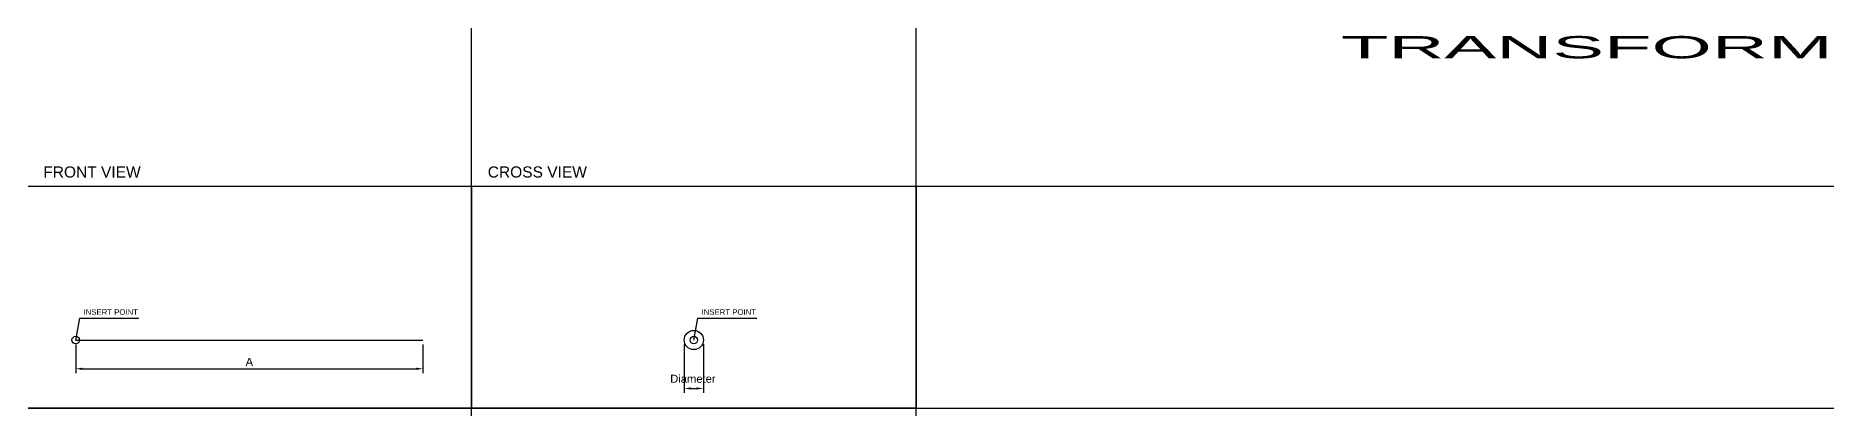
# Paper-space layout 'Layout1' of a CAD drawing. Header units: millimetres. Extents: x 1696 to 8223, y -288 to 1669.
# Drawn here: x 2427 to 3232, y 730 to 898 of the extents above; entities that cross this region are included whole.
import ezdxf

# ---------------------------------------------------------------- set-up
doc = ezdxf.new("R2010")
doc.units = ezdxf.units.MM
doc.header["$LTSCALE"] = 15
doc.layers.get('DEFPOINTS').update_dxf_attribs({"color": 251})
for name, color, linetype in [('1', 1, 'Continuous'), ('2', 2, 'Continuous'), ('3', 3, 'Continuous'), ('6', 6, 'Continuous'), ('Hatch', 251, 'Continuous')]:
    doc.layers.add(name, color=color, linetype=linetype)
doc.styles.add('HOA', font='Vharial.ttf')
doc.styles.add('thuong', font='Vnarial.ttf')
doc.dimstyles.new('D1', dxfattribs={"dimtxt": 1.8, "dimasz": 1.5, "dimexe": 1, "dimexo": 1, "dimgap": 0.65, "dimtad": 1, "dimtoh": 1, "dimdec": 4, "dimzin": 12, "dimdsep": 46, "dimtxsty": 'thuong', "dimcen": 0.5, "dimclrd": 251, "dimclre": 251, "dimclrt": 4, "dimaunit": 1, "dimadec": 0, "dimazin": 3, "dimtfac": 1, "dimtdec": 4, "dimtofl": 0, "dimtmove": 2, "dimatfit": 3, "dimfxl": 1, "dimtolj": 1, "dimtzin": 12, "dimarcsym": 2})
doc.dimstyles.new('D2', dxfattribs={"dimscale": 2, "dimtxt": 1.8, "dimasz": 1.5, "dimexe": 1, "dimexo": 1, "dimgap": 0.65, "dimtad": 1, "dimtoh": 1, "dimdec": 4, "dimzin": 12, "dimdsep": 46, "dimtxsty": 'thuong', "dimcen": 0.5, "dimclrd": 251, "dimclre": 251, "dimclrt": 4, "dimaunit": 1, "dimadec": 0, "dimazin": 3, "dimtfac": 1, "dimtdec": 4, "dimtofl": 0, "dimtmove": 2, "dimatfit": 3, "dimfxl": 1, "dimtolj": 1, "dimtzin": 12, "dimarcsym": 2})

# ---------------------------------------------------------------- blocks, each defined once
blk = doc.blocks.new('*D4')
at = {"layer": '6', "color": 251, "lineweight": -2}
for p, q in [((2444.49, 758.84), (2444.49, 745.91)), ((2600.69, 758.84), (2600.69, 745.91)), ((2447.49, 747.91), (2597.69, 747.91))]:
    blk.add_line(p, q, dxfattribs=at)
at = {"layer": '6', "color": 251}
for points in [[(2447.49, 748.41), (2447.49, 747.41), (2444.49, 747.91)], [(2597.69, 748.41), (2597.69, 747.41), (2600.69, 747.91)]]:
    blk.add_solid(points, dxfattribs=at)
at = {"layer": 'DEFPOINTS', "color": 0}
for p in [(2444.49, 760.84), (2600.69, 760.84), (2600.69, 747.91)]:
    blk.add_point(p, dxfattribs=at)
at = {"layer": '6', "color": 4, "insert": (2522.59, 751.01), "char_height": 3.6, "attachment_point": 5, "style": 'thuong'}
blk.add_mtext('\\A1;A', dxfattribs=at)
blk = doc.blocks.new('*D5')
at = {"layer": '6', "color": 251, "lineweight": -2}
for p, q in [((2718.27, 758.84), (2718.27, 737.05)), ((2726.92, 758.84), (2726.92, 737.05)), ((2721.27, 739.05), (2723.92, 739.05))]:
    blk.add_line(p, q, dxfattribs=at)
at = {"layer": '6', "color": 251}
for points in [[(2721.27, 739.55), (2721.27, 738.55), (2718.27, 739.05)], [(2723.92, 739.55), (2723.92, 738.55), (2726.92, 739.05)]]:
    blk.add_solid(points, dxfattribs=at)
at = {"layer": 'DEFPOINTS', "color": 0}
for p in [(2718.27, 760.84), (2726.92, 760.84), (2726.92, 739.05)]:
    blk.add_point(p, dxfattribs=at)
at = {"layer": '6', "color": 4, "insert": (2722.17, 743.39), "char_height": 3.6, "attachment_point": 5, "style": 'thuong'}
blk.add_mtext('\\A1;Diameter', dxfattribs=at)

psp = doc.layouts.get("Layout1")

# ---------------------------------------------------------------- linework, layer by layer
at = {"layer": '1', "color": 1}
psp.add_line((2444.49368, 760.84334), (2600.69208, 760.84334), dxfattribs=at)
psp.add_circle((2722.59288, 760.84334), 4.32644, dxfattribs=at)
at = {"layer": '6'}
for points in [[(2422.59288, 830.14296), (2622.59288, 830.14296), (2622.59288, 730.14296), (2422.59288, 730.14296)], [(2622.59288, 830.14296), (2822.59288, 830.14296), (2822.59288, 730.14296), (2622.59288, 730.14296)]]:
    psp.add_lwpolyline(points, close=True, dxfattribs=at)
for centre in [(2444.49368, 760.84334), (2722.59288, 760.84334)]:
    psp.add_circle(centre, 1.69329, dxfattribs=at)
at = {"layer": 'Hatch', "color": 251}
for p, direction in [((2622.59288, 789.84939), (0, 1)), ((2822.59288, 789.84939), (0, 1)), ((2122.59288, 830.14296), (1, 0)), ((2068.8485, 730.14296), (1, 0)), ((2068.8485, 630.14296), (1, 0)), ((2068.8485, 530.14296), (1, 0)), ((2068.8485, 430.14296), (1, 0)), ((2068.8485, 330.14296), (1, 0))]:
    psp.add_xline(p, direction, dxfattribs=at)

# ---------------------------------------------------------------- texts
at = {"layer": '2', "color": 2, "style": 'thuong'}
for s, p in [('FRONT VIEW', (2429.86832, 834.0399)), ('CROSS VIEW', (2629.86832, 834.0399))]:
    psp.add_text(s, height=5, dxfattribs=at).set_placement(p)
at = {"layer": '3', "color": 3, "style": 'HOA', "width": 2.5}
psp.add_text('transform', height=10, dxfattribs=at).set_placement((3013.80692, 887.7272))
at = {"layer": '3', "color": 3, "style": 'HOA'}
for p in [(2447.99839, 772.21032), (2726.09759, 772.21032)]:
    psp.add_text('insert point', height=2.5, dxfattribs=at).set_placement(p)

# ---------------------------------------------------------------- dimensions: what is measured, and where the dimension line sits
at = {"layer": '6'}
dim = psp.add_aligned_dim(p1=(2444.49368, 760.84334), p2=(2600.69208, 760.84334), distance=-12.9368, text='A', dimstyle='D2', dxfattribs=at)
dim.commit()
dim.dimension.update_dxf_attribs({"geometry": '*D4', "text_midpoint": (2522.59288, 751.00654)})
dim = psp.add_linear_dim(base=(2726.91932, 739.04776), p1=(2718.26644, 760.84334), p2=(2726.91932, 760.84334), angle=0, text='Diameter', dimstyle='D2', dxfattribs=at)
dim.commit()
dim.dimension.update_dxf_attribs({"geometry": '*D5', "text_midpoint": (2722.16641, 743.39438), "dimtype": 161})

# ---------------------------------------------------------------- leaders
for points in [[(2444.49368, 760.84334), (2446.31675, 770.66433), (2472.87914, 770.66433)], [(2722.59288, 760.84334), (2724.41596, 770.66433), (2750.97835, 770.66433)]]:
    psp.add_leader(points, dimstyle='D1', override={"dimgap": 0.65, "dimtad": 0}, dxfattribs=at)

doc.saveas('drawing.dxf')
